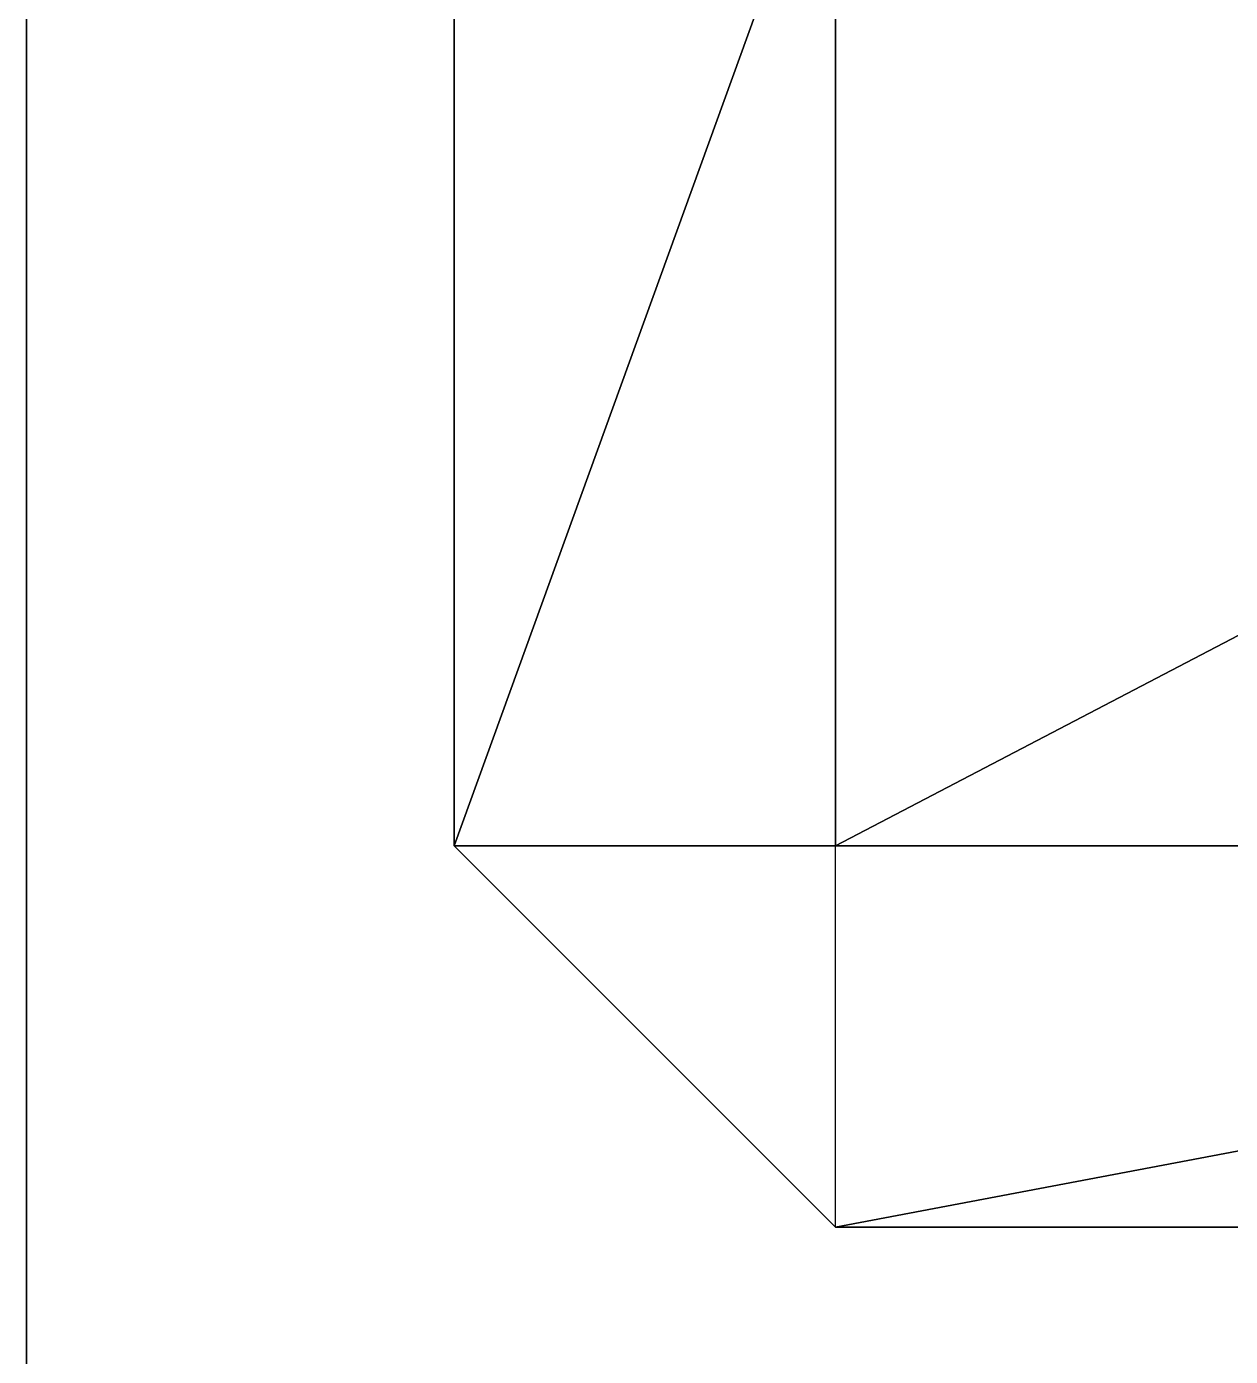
# Model space of a CAD drawing. Header units: millimetres. Extents: x -18 to 4450, y -985 to 970.
# Drawn here: x 1120 to 1142.53, y -881.42 to -856.52 of the extents above; entities that cross this region are included whole.
import ezdxf

# ---------------------------------------------------------------- set-up
doc = ezdxf.new("R2010")
doc.units = ezdxf.units.MM
doc.layers.add('body__left_side_step_tread_strip_1', color=9, linetype='CONTINUOUS')
doc.layers.add('hard_top__left_roof_gutter_front_end_cap', color=9, linetype='CONTINUOUS')

msp = doc.modelspace()

# ---------------------------------------------------------------- linework, layer by layer
at = {"layer": 'body__left_side_step_tread_strip_1'}
for points in [[(1120.000005, -953.000009, 674.000025), (1120.000005, -953.000009, 685.99999), (1120.000005, -791.000009, 685.99999)], [(1120.000005, -953.000009, 674.000025), (1120.000005, -791.000009, 685.99999), (1120.000005, -791.000009, 674.000025)], [(1120.000005, -953.000009, 685.99999), (1250, -953.000009, 685.99999), (1250, -791.000009, 685.99999)], [(1120.000005, -953.000009, 685.99999), (1250, -791.000009, 685.99999), (1120.000005, -791.000009, 685.99999)], [(1120.000005, -953.000009, 674.000025), (1120.000005, -791.000009, 674.000025), (1250, -791.000009, 674.000025)], [(1120.000005, -953.000009, 674.000025), (1250, -791.000009, 674.000025), (1250, -953.000009, 674.000025)]]:
    msp.add_3dface(points, dxfattribs=at)
at = {"layer": 'hard_top__left_roof_gutter_front_end_cap'}
for points in [[(1128.000021, -871.860027, 1819.139957), (1128.000021, -871.860027, 1846.860051), (1128.000021, -852.140009, 1846.860051)], [(1128.000021, -871.860027, 1819.139957), (1128.000021, -852.140009, 1846.860051), (1128.000021, -852.140009, 1819.139957)], [(1128.000021, -871.860027, 1819.139957), (1135.139942, -871.860027, 1812.000036), (1135.139942, -852.140009, 1812.000036)], [(1128.000021, -871.860027, 1819.139957), (1135.139942, -852.140009, 1812.000036), (1128.000021, -852.140009, 1819.139957)], [(1128.000021, -871.860027, 1846.860051), (1135.139942, -871.860027, 1853.999972), (1135.139942, -852.140009, 1853.999972)], [(1128.000021, -871.860027, 1846.860051), (1135.139942, -852.140009, 1853.999972), (1128.000021, -852.140009, 1846.860051)], [(1135.139942, -871.860027, 1853.999972), (1172.860026, -871.860027, 1853.999972), (1172.860026, -852.140009, 1853.999972)], [(1135.139942, -871.860027, 1853.999972), (1172.860026, -852.140009, 1853.999972), (1135.139942, -852.140009, 1853.999972)], [(1135.139942, -871.860027, 1812.000036), (1135.139942, -852.140009, 1812.000036), (1172.860026, -852.140009, 1812.000036)], [(1135.139942, -871.860027, 1812.000036), (1172.860026, -852.140009, 1812.000036), (1172.860026, -871.860027, 1812.000036)], [(1128.000021, -871.860027, 1819.139957), (1135.139942, -879.000008, 1819.139957), (1135.139942, -879.000008, 1846.860051)], [(1128.000021, -871.860027, 1819.139957), (1135.139942, -879.000008, 1846.860051), (1128.000021, -871.860027, 1846.860051)], [(1128.000021, -871.860027, 1819.139957), (1135.139942, -879.000008, 1819.139957), (1135.139942, -871.860027, 1812.000036)], [(1128.000021, -871.860027, 1846.860051), (1135.139942, -879.000008, 1846.860051), (1135.139942, -871.860027, 1853.999972)], [(1135.139942, -879.000008, 1819.139957), (1135.139942, -871.860027, 1812.000036), (1172.860026, -871.860027, 1812.000036)], [(1135.139942, -879.000008, 1819.139957), (1172.860026, -871.860027, 1812.000036), (1172.860026, -879.000008, 1819.139957)], [(1135.139942, -879.000008, 1846.860051), (1135.139942, -871.860027, 1853.999972), (1172.860026, -871.860027, 1853.999972)], [(1135.139942, -879.000008, 1846.860051), (1172.860026, -871.860027, 1853.999972), (1172.860026, -879.000008, 1846.860051)], [(1135.139942, -879.000008, 1819.139957), (1172.860026, -879.000008, 1819.139957), (1172.860026, -879.000008, 1846.860051)], [(1135.139942, -879.000008, 1819.139957), (1172.860026, -879.000008, 1846.860051), (1135.139942, -879.000008, 1846.860051)]]:
    msp.add_3dface(points, dxfattribs=at)

doc.saveas('drawing.dxf')
